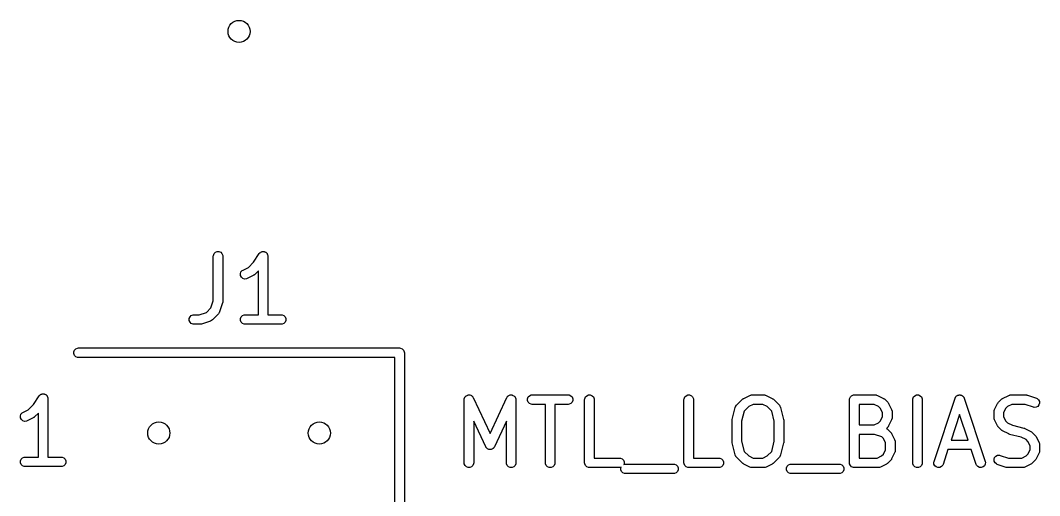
# Model space of a CAD drawing. Header units: inches. Extents: x 4.9 to 6.65, y -5.03 to -3.32.
# Drawn here: x 4.903 to 5.538, y -3.616 to -3.32 of the extents above; entities that cross this region are included whole.
import ezdxf

# ---------------------------------------------------------------- set-up
doc = ezdxf.new("R2010")
doc.units = ezdxf.units.IN
doc.header["$MEASUREMENT"] = 0
doc.layers.add('BLACK', color=250, linetype='CONTINUOUS')

msp = doc.modelspace()

# ---------------------------------------------------------------- linework, layer by layer
at = {"layer": 'BLACK', "linetype": 'CONTINUOUS'}
for p, q in [((5.02335, -3.46615), (5.02379, -3.46508)), ((5.02379, -3.46508), (5.02461, -3.46427)), ((5.02461, -3.46427), (5.02567, -3.46383)), ((5.02567, -3.46383), (5.02682, -3.46383)), ((5.02682, -3.46383), (5.02789, -3.46427)), ((5.02789, -3.46427), (5.0287, -3.46508)), ((5.0287, -3.46508), (5.02914, -3.46615)), ((5.04832, -3.47047), (5.05191, -3.46509)), ((5.05191, -3.46509), (5.05191, -3.46508)), ((5.05191, -3.46508), (5.05192, -3.46508)), ((5.05191, -3.46509), (5.05191, -3.46509)), ((5.05192, -3.46508), (5.05228, -3.46464)), ((5.05228, -3.46464), (5.05252, -3.46448)), ((5.05252, -3.46448), (5.05273, -3.46427)), ((5.05273, -3.46427), (5.053, -3.46416)), ((5.053, -3.46416), (5.05324, -3.464)), ((5.05324, -3.464), (5.05352, -3.46394)), ((5.05352, -3.46394), (5.05379, -3.46383)), ((5.05379, -3.46383), (5.05408, -3.46383)), ((5.05408, -3.46383), (5.05437, -3.46377)), ((5.05437, -3.46377), (5.05465, -3.46383)), ((5.05465, -3.46383), (5.05494, -3.46383)), ((5.05494, -3.46383), (5.05521, -3.46394)), ((5.05521, -3.46394), (5.0555, -3.464)), ((5.0555, -3.464), (5.05574, -3.46416)), ((5.05574, -3.46416), (5.05601, -3.46427)), ((5.05601, -3.46427), (5.05621, -3.46447)), ((5.05621, -3.46447), (5.05645, -3.46464)), ((5.05645, -3.46464), (5.05662, -3.46488)), ((5.05662, -3.46488), (5.05682, -3.46508)), ((5.05682, -3.46508), (5.05693, -3.46535)), ((5.05693, -3.46535), (5.05709, -3.46559)), ((5.05709, -3.46559), (5.05715, -3.46588)), ((5.05715, -3.46588), (5.05726, -3.46615)), ((5.02329, -3.46673), (5.02335, -3.46615)), ((5.02329, -3.49437), (5.02329, -3.46673)), ((5.02914, -3.46615), (5.0292, -3.46673)), ((5.0292, -3.46673), (5.0292, -3.49485)), ((5.04512, -3.47367), (5.04832, -3.47047)), ((5.05726, -3.46615), (5.05732, -3.46672)), ((5.05732, -3.46672), (5.05732, -3.46672)), ((5.05732, -3.46672), (5.05732, -3.46672)), ((5.05732, -3.46672), (5.05732, -3.46673)), ((5.05732, -3.46673), (5.05732, -3.50314)), ((5.04019, -3.4776), (5.04055, -3.47651)), ((5.04027, -3.47875), (5.04019, -3.4776)), ((5.04079, -3.47978), (5.04027, -3.47875)), ((5.04055, -3.47651), (5.04131, -3.47564)), ((5.04131, -3.47564), (5.0418, -3.47533)), ((5.0418, -3.47533), (5.04512, -3.47367)), ((5.04819, -3.47874), (5.04444, -3.48061)), ((5.04844, -3.47858), (5.04819, -3.47874)), ((5.04851, -3.47855), (5.04844, -3.47858)), ((5.04859, -3.47849), (5.04851, -3.47855)), ((5.04868, -3.47843), (5.04859, -3.47849)), ((5.04873, -3.47837), (5.04868, -3.47843)), ((5.04896, -3.47819), (5.04873, -3.47837)), ((5.05142, -3.47573), (5.04896, -3.47819)), ((5.05142, -3.50314), (5.05142, -3.47573)), ((5.04166, -3.48054), (5.04079, -3.47978)), ((5.04275, -3.4809), (5.04166, -3.48054)), ((5.0439, -3.48082), (5.04275, -3.4809)), ((5.04444, -3.48061), (5.0439, -3.48082)), ((5.02179, -3.49888), (5.02329, -3.49437)), ((5.02905, -3.49578), (5.02717, -3.5014)), ((5.02911, -3.49549), (5.02905, -3.49578)), ((5.02914, -3.49542), (5.02911, -3.49549)), ((5.02915, -3.49532), (5.02914, -3.49542)), ((5.02918, -3.49522), (5.02915, -3.49532)), ((5.0292, -3.49485), (5.02917, -3.49514)), ((5.02917, -3.49514), (5.02918, -3.49522)), ((5.00879, -3.50445), (5.00961, -3.50364)), ((5.00961, -3.50364), (5.01067, -3.5032)), ((5.01067, -3.5032), (5.01125, -3.50314)), ((5.01125, -3.50314), (5.01452, -3.50314)), ((5.01452, -3.50314), (5.01903, -3.50164)), ((5.01903, -3.50164), (5.02179, -3.49888)), ((5.02646, -3.50256), (5.02271, -3.50631)), ((5.02683, -3.50211), (5.02646, -3.50256)), ((5.02687, -3.50201), (5.02683, -3.50211)), ((5.02694, -3.50193), (5.02687, -3.50201)), ((5.02717, -3.5014), (5.02694, -3.50193)), ((5.04066, -3.50445), (5.04148, -3.50364)), ((5.04148, -3.50364), (5.04254, -3.5032)), ((5.04254, -3.5032), (5.04312, -3.50314)), ((5.04312, -3.50314), (5.05142, -3.50314)), ((5.05732, -3.50314), (5.06562, -3.50314)), ((5.06562, -3.50314), (5.06619, -3.5032)), ((5.06619, -3.5032), (5.06726, -3.50364)), ((5.06726, -3.50364), (5.06807, -3.50445)), ((5.00835, -3.50552), (5.00879, -3.50445)), ((5.00835, -3.50667), (5.00835, -3.50552)), ((5.00879, -3.50774), (5.00835, -3.50667)), ((5.00961, -3.50855), (5.00879, -3.50774)), ((5.01067, -3.50899), (5.00961, -3.50855)), ((5.01125, -3.50905), (5.01067, -3.50899)), ((5.015, -3.50905), (5.01125, -3.50905)), ((5.01529, -3.50902), (5.015, -3.50905)), ((5.01537, -3.50902), (5.01529, -3.50902)), ((5.01547, -3.509), (5.01537, -3.50902)), ((5.01557, -3.50899), (5.01547, -3.509)), ((5.01565, -3.50896), (5.01557, -3.50899)), ((5.01593, -3.5089), (5.01565, -3.50896)), ((5.02156, -3.50702), (5.01593, -3.5089)), ((5.02208, -3.50679), (5.02156, -3.50702)), ((5.02216, -3.50672), (5.02208, -3.50679)), ((5.02226, -3.50668), (5.02216, -3.50672)), ((5.02271, -3.50631), (5.02226, -3.50668)), ((5.04022, -3.50552), (5.04066, -3.50445)), ((5.04022, -3.50667), (5.04022, -3.50552)), ((5.04066, -3.50774), (5.04022, -3.50667)), ((5.04148, -3.50855), (5.04066, -3.50774)), ((5.04254, -3.50899), (5.04148, -3.50855)), ((5.04312, -3.50905), (5.04254, -3.50899)), ((5.06562, -3.50905), (5.04312, -3.50905)), ((5.06619, -3.50899), (5.06562, -3.50905)), ((5.06726, -3.50855), (5.06619, -3.50899)), ((5.06807, -3.50774), (5.06726, -3.50855)), ((5.06807, -3.50445), (5.06851, -3.50552)), ((5.06851, -3.50667), (5.06807, -3.50774)), ((5.06851, -3.50552), (5.06851, -3.50667)), ((4.93647, -3.5262), (4.93691, -3.52513)), ((4.93647, -3.52735), (4.93647, -3.5262)), ((4.93691, -3.52841), (4.93647, -3.52735)), ((4.93691, -3.52513), (4.93773, -3.52432)), ((4.93773, -3.52923), (4.93691, -3.52841)), ((4.93773, -3.52432), (4.93879, -3.52388)), ((4.93879, -3.52967), (4.93773, -3.52923)), ((4.93879, -3.52388), (4.93937, -3.52382)), ((4.93937, -3.52382), (5.13937, -3.52382)), ((5.13937, -3.52382), (5.13995, -3.52388)), ((5.13995, -3.52388), (5.14101, -3.52432)), ((5.14101, -3.52432), (5.14183, -3.52513)), ((5.14183, -3.52513), (5.14227, -3.5262)), ((5.14227, -3.5262), (5.14232, -3.52677)), ((5.14232, -3.52677), (5.14232, -4.72677)), ((4.93937, -3.52972), (4.93879, -3.52967)), ((5.13642, -3.52972), (4.93937, -3.52972)), ((5.13642, -4.72382), (5.13642, -3.52972)), ((4.91128, -3.55905), (4.91487, -3.55367)), ((4.91487, -3.55367), (4.91523, -3.55322)), ((4.91487, -3.55367), (4.91487, -3.55367)), ((4.91487, -3.55367), (4.91487, -3.55367)), ((4.91487, -3.55367), (4.91487, -3.55367)), ((4.91523, -3.55322), (4.91548, -3.55306)), ((4.91548, -3.55306), (4.91568, -3.55285)), ((4.91568, -3.55285), (4.91595, -3.55274)), ((4.91595, -3.55274), (4.91619, -3.55258)), ((4.91619, -3.55258), (4.91648, -3.55252)), ((4.91648, -3.55252), (4.91675, -3.55241)), ((4.91675, -3.55241), (4.91704, -3.55241)), ((4.91704, -3.55241), (4.91732, -3.55236)), ((4.91732, -3.55236), (4.91761, -3.55241)), ((4.91761, -3.55241), (4.9179, -3.55241)), ((4.9179, -3.55241), (4.91817, -3.55252)), ((4.91817, -3.55252), (4.91845, -3.55258)), ((4.91845, -3.55258), (4.91869, -3.55274)), ((4.91869, -3.55274), (4.91896, -3.55285)), ((4.91896, -3.55285), (4.91917, -3.55306)), ((4.91917, -3.55306), (4.91941, -3.55322)), ((4.91941, -3.55322), (4.91957, -3.55346)), ((4.91957, -3.55346), (4.91978, -3.55367)), ((4.91978, -3.55367), (4.91989, -3.55393)), ((4.91989, -3.55393), (4.92005, -3.55417)), ((4.92005, -3.55417), (4.92011, -3.55446)), ((4.92011, -3.55446), (4.92022, -3.55473)), ((4.92022, -3.55473), (4.92027, -3.5553)), ((5.17965, -3.55539), (5.17985, -3.55492)), ((5.17985, -3.55492), (5.18003, -3.55444)), ((5.18003, -3.55444), (5.18007, -3.55439)), ((5.18007, -3.55439), (5.1801, -3.55433)), ((5.1801, -3.55433), (5.18046, -3.55396)), ((5.18046, -3.55396), (5.1808, -3.55359)), ((5.1808, -3.55359), (5.18086, -3.55356)), ((5.18086, -3.55356), (5.18091, -3.55351)), ((5.18091, -3.55351), (5.18138, -3.55332)), ((5.18138, -3.55332), (5.18185, -3.5531)), ((5.18185, -3.5531), (5.18191, -3.5531)), ((5.18191, -3.5531), (5.18197, -3.55307)), ((5.18197, -3.55307), (5.18249, -3.55307)), ((5.18249, -3.55307), (5.183, -3.55305)), ((5.183, -3.55305), (5.18306, -3.55307)), ((5.18306, -3.55307), (5.18313, -3.55307)), ((5.18313, -3.55307), (5.1836, -3.55327)), ((5.1836, -3.55327), (5.18408, -3.55344)), ((5.18408, -3.55344), (5.18413, -3.55349)), ((5.18413, -3.55349), (5.18419, -3.55351)), ((5.18419, -3.55351), (5.18455, -3.55387)), ((5.18455, -3.55387), (5.18493, -3.55422)), ((5.18493, -3.55422), (5.18498, -3.5543)), ((5.18498, -3.5543), (5.18501, -3.55433)), ((5.18501, -3.55433), (5.18503, -3.55439)), ((5.18503, -3.55439), (5.18523, -3.55472)), ((5.18523, -3.55472), (5.19567, -3.57711)), ((5.19567, -3.57711), (5.20612, -3.55472)), ((5.20612, -3.55472), (5.20632, -3.55439)), ((5.20632, -3.55439), (5.20634, -3.55433)), ((5.20634, -3.55433), (5.20637, -3.5543)), ((5.20637, -3.5543), (5.20642, -3.55422)), ((5.20642, -3.55422), (5.20679, -3.55387)), ((5.20679, -3.55387), (5.20716, -3.55351)), ((5.20716, -3.55351), (5.20722, -3.55349)), ((5.20722, -3.55349), (5.20727, -3.55344)), ((5.20727, -3.55344), (5.20775, -3.55327)), ((5.20775, -3.55327), (5.20822, -3.55307)), ((5.20822, -3.55307), (5.20829, -3.55307)), ((5.20829, -3.55307), (5.20835, -3.55305)), ((5.20835, -3.55305), (5.20886, -3.55307)), ((5.20886, -3.55307), (5.20937, -3.55307)), ((5.20937, -3.55307), (5.20943, -3.5531)), ((5.20943, -3.5531), (5.2095, -3.5531)), ((5.2095, -3.5531), (5.20996, -3.55332)), ((5.20996, -3.55332), (5.21044, -3.55351)), ((5.21044, -3.55351), (5.21048, -3.55356)), ((5.21048, -3.55356), (5.21054, -3.55359)), ((5.21054, -3.55359), (5.21089, -3.55396)), ((5.21089, -3.55396), (5.21125, -3.55433)), ((5.21125, -3.55433), (5.21128, -3.55439)), ((5.21128, -3.55439), (5.21132, -3.55444)), ((5.21132, -3.55444), (5.2115, -3.55492)), ((5.2115, -3.55492), (5.21169, -3.55539)), ((5.21902, -3.55539), (5.21947, -3.55433)), ((5.21947, -3.55433), (5.22028, -3.55351)), ((5.22028, -3.55351), (5.22134, -3.55307)), ((5.22134, -3.55307), (5.22192, -3.55301)), ((5.22192, -3.55301), (5.24442, -3.55301)), ((5.24442, -3.55301), (5.24499, -3.55307)), ((5.24499, -3.55307), (5.24606, -3.55351)), ((5.24606, -3.55351), (5.24687, -3.55433)), ((5.24687, -3.55433), (5.24731, -3.55539)), ((5.25464, -3.55539), (5.25509, -3.55433)), ((5.25509, -3.55433), (5.2559, -3.55351)), ((5.2559, -3.55351), (5.25696, -3.55307)), ((5.25696, -3.55307), (5.25812, -3.55307)), ((5.25812, -3.55307), (5.25918, -3.55351)), ((5.25918, -3.55351), (5.26, -3.55433)), ((5.26, -3.55433), (5.26044, -3.55539)), ((5.31651, -3.55539), (5.31695, -3.55433)), ((5.31695, -3.55433), (5.31777, -3.55351)), ((5.31777, -3.55351), (5.31883, -3.55307)), ((5.31883, -3.55307), (5.31998, -3.55307)), ((5.31998, -3.55307), (5.32105, -3.55351)), ((5.32105, -3.55351), (5.32186, -3.55433)), ((5.32186, -3.55433), (5.3223, -3.55539)), ((5.35371, -3.5552), (5.35746, -3.55333)), ((5.35746, -3.55333), (5.358, -3.55312)), ((5.358, -3.55312), (5.3581, -3.55311)), ((5.3581, -3.55311), (5.3582, -3.55307)), ((5.3582, -3.55307), (5.35878, -3.55301)), ((5.35878, -3.55301), (5.36628, -3.55301)), ((5.36628, -3.55301), (5.36685, -3.55307)), ((5.36685, -3.55307), (5.36695, -3.55311)), ((5.36695, -3.55311), (5.36706, -3.55312)), ((5.36706, -3.55312), (5.3676, -3.55333)), ((5.3676, -3.55333), (5.37135, -3.5552)), ((5.41962, -3.55539), (5.42007, -3.55433)), ((5.42007, -3.55433), (5.42088, -3.55351)), ((5.42088, -3.55351), (5.42194, -3.55307)), ((5.42194, -3.55307), (5.42252, -3.55301)), ((5.42252, -3.55301), (5.43564, -3.55301)), ((5.43564, -3.55301), (5.43622, -3.55307)), ((5.43622, -3.55307), (5.43632, -3.55311)), ((5.43632, -3.55311), (5.43642, -3.55312)), ((5.43642, -3.55312), (5.43696, -3.55333)), ((5.43696, -3.55333), (5.44071, -3.5552)), ((5.45899, -3.55539), (5.45944, -3.55433)), ((5.45944, -3.55433), (5.46025, -3.55351)), ((5.46025, -3.55351), (5.46131, -3.55307)), ((5.46131, -3.55307), (5.46247, -3.55307)), ((5.46247, -3.55307), (5.46353, -3.55351)), ((5.46353, -3.55351), (5.46435, -3.55433)), ((5.46435, -3.55433), (5.46479, -3.55539)), ((5.48534, -3.55503), (5.48557, -3.5545)), ((5.48557, -3.5545), (5.48571, -3.55435)), ((5.48571, -3.55435), (5.4858, -3.55416)), ((5.4858, -3.55416), (5.48608, -3.55391)), ((5.48608, -3.55391), (5.48633, -3.55363)), ((5.48633, -3.55363), (5.48652, -3.55354)), ((5.48652, -3.55354), (5.48667, -3.5534)), ((5.48667, -3.5534), (5.48703, -3.55328)), ((5.48703, -3.55328), (5.48736, -3.55312)), ((5.48736, -3.55312), (5.48757, -3.5531)), ((5.48757, -3.5531), (5.48777, -3.55304)), ((5.48777, -3.55304), (5.48814, -3.55306)), ((5.48814, -3.55306), (5.48851, -3.55304)), ((5.48851, -3.55304), (5.48871, -3.5531)), ((5.48871, -3.5531), (5.48892, -3.55312)), ((5.48892, -3.55312), (5.48925, -3.55328)), ((5.48925, -3.55328), (5.4896, -3.5534)), ((5.4896, -3.5534), (5.48976, -3.55354)), ((5.48976, -3.55354), (5.48995, -3.55363)), ((5.48995, -3.55363), (5.49019, -3.55391)), ((5.49019, -3.55391), (5.49047, -3.55416)), ((5.49047, -3.55416), (5.49056, -3.55435)), ((5.49056, -3.55435), (5.4907, -3.5545)), ((5.4907, -3.5545), (5.49094, -3.55503)), ((5.51494, -3.5552), (5.51869, -3.55333)), ((5.51869, -3.55333), (5.51923, -3.55312)), ((5.51923, -3.55312), (5.51933, -3.55311)), ((5.51933, -3.55311), (5.51943, -3.55307)), ((5.51943, -3.55307), (5.52001, -3.55301)), ((5.52001, -3.55301), (5.52938, -3.55301)), ((5.52938, -3.55301), (5.52967, -3.55304)), ((5.52967, -3.55304), (5.52975, -3.55304)), ((5.52975, -3.55304), (5.52985, -3.55306)), ((5.52985, -3.55306), (5.52996, -3.55307)), ((5.52996, -3.55307), (5.53003, -3.5531)), ((5.53003, -3.5531), (5.53032, -3.55317)), ((5.53032, -3.55317), (5.53594, -3.55504)), ((4.90807, -3.56225), (4.91128, -3.55905)), ((4.92027, -3.5553), (4.92028, -3.5553)), ((4.92028, -3.5553), (4.92028, -3.55531)), ((4.92028, -3.55531), (4.92028, -3.55531)), ((4.92028, -3.55531), (4.92028, -3.59173)), ((5.1796, -3.55597), (5.17963, -3.55559)), ((5.1796, -3.59534), (5.1796, -3.55597)), ((5.17963, -3.55552), (5.17965, -3.55548)), ((5.17963, -3.55559), (5.17963, -3.55552)), ((5.17965, -3.55548), (5.17965, -3.55539)), ((5.21169, -3.55539), (5.2117, -3.55548)), ((5.2117, -3.55548), (5.21172, -3.55552)), ((5.21172, -3.55552), (5.21171, -3.55559)), ((5.21171, -3.55559), (5.21175, -3.55597)), ((5.21175, -3.55597), (5.21175, -3.59534)), ((5.21902, -3.55654), (5.21902, -3.55539)), ((5.21947, -3.55761), (5.21902, -3.55654)), ((5.22028, -3.55842), (5.21947, -3.55761)), ((5.22134, -3.55886), (5.22028, -3.55842)), ((5.22192, -3.55892), (5.22134, -3.55886)), ((5.23022, -3.55892), (5.22192, -3.55892)), ((5.23022, -3.59534), (5.23022, -3.55892)), ((5.24442, -3.55892), (5.23612, -3.55892)), ((5.23612, -3.55892), (5.23612, -3.59534)), ((5.24499, -3.55886), (5.24442, -3.55892)), ((5.24606, -3.55842), (5.24499, -3.55886)), ((5.24687, -3.55761), (5.24606, -3.55842)), ((5.24731, -3.55654), (5.24687, -3.55761)), ((5.24731, -3.55539), (5.24731, -3.55654)), ((5.25459, -3.55597), (5.25464, -3.55539)), ((5.25459, -3.59534), (5.25459, -3.55597)), ((5.26044, -3.55539), (5.26049, -3.55597)), ((5.26049, -3.55597), (5.26049, -3.59238)), ((5.31646, -3.55597), (5.31651, -3.55539)), ((5.31646, -3.59534), (5.31646, -3.55597)), ((5.3223, -3.55539), (5.32236, -3.55597)), ((5.32236, -3.55597), (5.32236, -3.59238)), ((5.34654, -3.56837), (5.34841, -3.56088)), ((5.34841, -3.56088), (5.34861, -3.56033)), ((5.34861, -3.56033), (5.34874, -3.56015)), ((5.34874, -3.56015), (5.34882, -3.55995)), ((5.34882, -3.55995), (5.34919, -3.5595)), ((5.34919, -3.5595), (5.35294, -3.55575)), ((5.35294, -3.55575), (5.35317, -3.55557)), ((5.35317, -3.55557), (5.35322, -3.55551)), ((5.35322, -3.55551), (5.35331, -3.55545)), ((5.35331, -3.55545), (5.35339, -3.55539)), ((5.35339, -3.55539), (5.35346, -3.55536)), ((5.35346, -3.55536), (5.35371, -3.5552)), ((5.35678, -3.56027), (5.35395, -3.5631)), ((5.35948, -3.55892), (5.35678, -3.56027)), ((5.36558, -3.55892), (5.35948, -3.55892)), ((5.36828, -3.56027), (5.36558, -3.55892)), ((5.37111, -3.5631), (5.36828, -3.56027)), ((5.37135, -3.5552), (5.3716, -3.55536)), ((5.3716, -3.55536), (5.37167, -3.55539)), ((5.37167, -3.55539), (5.37175, -3.55545)), ((5.37175, -3.55545), (5.37184, -3.55551)), ((5.37184, -3.55551), (5.37189, -3.55557)), ((5.37189, -3.55557), (5.37211, -3.55575)), ((5.37211, -3.55575), (5.37586, -3.5595)), ((5.37586, -3.5595), (5.37623, -3.55995)), ((5.37623, -3.55995), (5.37632, -3.56015)), ((5.37632, -3.56015), (5.37645, -3.56033)), ((5.37645, -3.56033), (5.37664, -3.56088)), ((5.37664, -3.56088), (5.37852, -3.56837)), ((5.41957, -3.55597), (5.41962, -3.55539)), ((5.41957, -3.59534), (5.41957, -3.55597)), ((5.43495, -3.55892), (5.42547, -3.55892)), ((5.42547, -3.55892), (5.42547, -3.57176)), ((5.43764, -3.56027), (5.43495, -3.55892)), ((5.43884, -3.56147), (5.43764, -3.56027)), ((5.44071, -3.5552), (5.44096, -3.55536)), ((5.44096, -3.55536), (5.44103, -3.55539)), ((5.44103, -3.55539), (5.44111, -3.55545)), ((5.44111, -3.55545), (5.4412, -3.55551)), ((5.4412, -3.55551), (5.44125, -3.55557)), ((5.44125, -3.55557), (5.44148, -3.55575)), ((5.44148, -3.55575), (5.44336, -3.55763)), ((5.44336, -3.55763), (5.44354, -3.55786)), ((5.44354, -3.55786), (5.4436, -3.55791)), ((5.4436, -3.55791), (5.44366, -3.558)), ((5.44366, -3.558), (5.44372, -3.55808)), ((5.44372, -3.55808), (5.44375, -3.55815)), ((5.44375, -3.55815), (5.44391, -3.5584)), ((5.44391, -3.5584), (5.44578, -3.56215)), ((5.45894, -3.55597), (5.45899, -3.55539)), ((5.45894, -3.59534), (5.45894, -3.55597)), ((5.46479, -3.55539), (5.46484, -3.55597)), ((5.46484, -3.55597), (5.46484, -3.59534)), ((5.47221, -3.5944), (5.48534, -3.55503)), ((5.49094, -3.55503), (5.50406, -3.5944)), ((5.50987, -3.56215), (5.51174, -3.5584)), ((5.51174, -3.5584), (5.5119, -3.55815)), ((5.5119, -3.55815), (5.51193, -3.55808)), ((5.51193, -3.55808), (5.512, -3.558)), ((5.512, -3.558), (5.51205, -3.55791)), ((5.51205, -3.55791), (5.51211, -3.55786)), ((5.51211, -3.55786), (5.5123, -3.55763)), ((5.5123, -3.55763), (5.51417, -3.55575)), ((5.51417, -3.55575), (5.5144, -3.55557)), ((5.5144, -3.55557), (5.51445, -3.55551)), ((5.51445, -3.55551), (5.51454, -3.55545)), ((5.51454, -3.55545), (5.51462, -3.55539)), ((5.51462, -3.55539), (5.51469, -3.55536)), ((5.51469, -3.55536), (5.51494, -3.5552)), ((5.51801, -3.56027), (5.51681, -3.56147)), ((5.52071, -3.55892), (5.51801, -3.56027)), ((5.5289, -3.55892), (5.52071, -3.55892)), ((5.53407, -3.56064), (5.5289, -3.55892)), ((5.53464, -3.56077), (5.53407, -3.56064)), ((5.53579, -3.56069), (5.53464, -3.56077)), ((5.53682, -3.56017), (5.53579, -3.56069)), ((5.53594, -3.55504), (5.53647, -3.55528)), ((5.53647, -3.55528), (5.53734, -3.55603)), ((5.53757, -3.5593), (5.53682, -3.56017)), ((5.53734, -3.55603), (5.53785, -3.55706)), ((5.53794, -3.55821), (5.53757, -3.5593)), ((5.53785, -3.55706), (5.53794, -3.55821)), ((4.90314, -3.56619), (4.90351, -3.56509)), ((4.90323, -3.56734), (4.90314, -3.56619)), ((4.90374, -3.56837), (4.90323, -3.56734)), ((4.90351, -3.56509), (4.90426, -3.56422)), ((4.90426, -3.56422), (4.90475, -3.56392)), ((4.90475, -3.56392), (4.90807, -3.56225)), ((4.91114, -3.56732), (4.90739, -3.5692)), ((4.91139, -3.56717), (4.91114, -3.56732)), ((4.91146, -3.56714), (4.91139, -3.56717)), ((4.91155, -3.56707), (4.91146, -3.56714)), ((4.91163, -3.56701), (4.91155, -3.56707)), ((4.91169, -3.56696), (4.91163, -3.56701)), ((4.91191, -3.56677), (4.91169, -3.56696)), ((4.91437, -3.56431), (4.91191, -3.56677)), ((4.91437, -3.59173), (4.91437, -3.56431)), ((5.35395, -3.5631), (5.35236, -3.56945)), ((5.3727, -3.56945), (5.37111, -3.5631)), ((5.44019, -3.56416), (5.43884, -3.56147)), ((5.43884, -3.56922), (5.44019, -3.56652)), ((5.44019, -3.56652), (5.44019, -3.56416)), ((5.44578, -3.56215), (5.44599, -3.56269)), ((5.44599, -3.56269), (5.446, -3.56279)), ((5.446, -3.56279), (5.44604, -3.56289)), ((5.44604, -3.56289), (5.4461, -3.56347)), ((5.4461, -3.56722), (5.44604, -3.56779)), ((5.4461, -3.56347), (5.4461, -3.56722)), ((5.48814, -3.5653), (5.48286, -3.58114)), ((5.49341, -3.58114), (5.48814, -3.5653)), ((5.50956, -3.56347), (5.50961, -3.56289)), ((5.50956, -3.56722), (5.50956, -3.56347)), ((5.50961, -3.56779), (5.50956, -3.56722)), ((5.50961, -3.56289), (5.50965, -3.56279)), ((5.50965, -3.56279), (5.50966, -3.56269)), ((5.50966, -3.56269), (5.50987, -3.56215)), ((5.51681, -3.56147), (5.51546, -3.56416)), ((5.51546, -3.56416), (5.51546, -3.56652)), ((5.51546, -3.56652), (5.51681, -3.56922)), ((4.90461, -3.56912), (4.90374, -3.56837)), ((4.9057, -3.56949), (4.90461, -3.56912)), ((4.90685, -3.5694), (4.9057, -3.56949)), ((4.90739, -3.5692), (4.90685, -3.5694)), ((5.193, -3.58534), (5.1855, -3.56928)), ((5.1855, -3.56928), (5.1855, -3.59534)), ((5.20584, -3.56928), (5.19835, -3.58534)), ((5.20584, -3.59534), (5.20584, -3.56928)), ((5.34645, -3.56909), (5.34646, -3.56899)), ((5.34645, -3.58221), (5.34645, -3.56909)), ((5.34646, -3.56895), (5.34649, -3.56873)), ((5.34646, -3.56899), (5.34646, -3.56895)), ((5.34649, -3.56873), (5.34651, -3.56851)), ((5.34651, -3.56851), (5.34653, -3.56847)), ((5.34653, -3.56847), (5.34654, -3.56837)), ((5.35236, -3.56945), (5.35236, -3.58185)), ((5.3727, -3.58185), (5.3727, -3.56945)), ((5.37852, -3.56837), (5.37853, -3.56847)), ((5.37853, -3.56847), (5.37855, -3.56851)), ((5.37855, -3.56851), (5.37857, -3.56873)), ((5.37857, -3.56873), (5.3786, -3.56895)), ((5.3786, -3.56895), (5.37859, -3.56899)), ((5.37859, -3.56899), (5.3786, -3.56909)), ((5.3786, -3.56909), (5.3786, -3.58221)), ((5.42547, -3.57176), (5.43495, -3.57176)), ((5.43495, -3.57176), (5.43764, -3.57041)), ((5.43764, -3.57041), (5.43884, -3.56922)), ((5.44336, -3.57305), (5.44249, -3.57392)), ((5.44249, -3.57392), (5.44273, -3.57402)), ((5.44354, -3.57283), (5.44336, -3.57305)), ((5.4436, -3.57278), (5.44354, -3.57283)), ((5.44366, -3.57269), (5.4436, -3.57278)), ((5.44372, -3.57261), (5.44366, -3.57269)), ((5.44375, -3.57253), (5.44372, -3.57261)), ((5.44391, -3.57229), (5.44375, -3.57253)), ((5.44578, -3.56854), (5.44391, -3.57229)), ((5.44599, -3.568), (5.44578, -3.56854)), ((5.446, -3.56789), (5.44599, -3.568)), ((5.44604, -3.56779), (5.446, -3.56789)), ((5.50965, -3.56789), (5.50961, -3.56779)), ((5.50966, -3.568), (5.50965, -3.56789)), ((5.50987, -3.56854), (5.50966, -3.568)), ((5.51174, -3.57229), (5.50987, -3.56854)), ((5.5119, -3.57253), (5.51174, -3.57229)), ((5.51193, -3.57261), (5.5119, -3.57253)), ((5.512, -3.57269), (5.51193, -3.57261)), ((5.51205, -3.57278), (5.512, -3.57269)), ((5.51211, -3.57283), (5.51205, -3.57278)), ((5.5123, -3.57305), (5.51211, -3.57283)), ((5.51417, -3.57493), (5.5123, -3.57305)), ((5.51681, -3.56922), (5.51801, -3.57041)), ((5.51801, -3.57041), (5.52104, -3.57193)), ((5.52104, -3.57193), (5.52822, -3.57373)), ((5.52822, -3.57373), (5.52827, -3.57374)), ((5.52827, -3.57374), (5.52829, -3.57374)), ((5.52829, -3.57374), (5.52853, -3.57383)), ((5.52853, -3.57383), (5.52877, -3.57392)), ((5.52877, -3.57392), (5.52879, -3.57393)), ((5.52879, -3.57393), (5.52883, -3.57395)), ((5.52883, -3.57395), (5.53258, -3.57582)), ((5.43516, -3.57767), (5.42547, -3.57767)), ((5.42547, -3.57767), (5.42547, -3.59238)), ((5.43967, -3.57917), (5.43516, -3.57767)), ((5.44072, -3.58021), (5.43967, -3.57917)), ((5.44206, -3.58291), (5.44072, -3.58021)), ((5.44273, -3.57402), (5.44281, -3.57409)), ((5.44281, -3.57409), (5.44291, -3.57413)), ((5.44291, -3.57413), (5.44336, -3.5745)), ((5.44336, -3.5745), (5.44523, -3.57638)), ((5.44523, -3.57638), (5.44542, -3.5766)), ((5.44542, -3.5766), (5.44548, -3.57665)), ((5.44548, -3.57665), (5.44553, -3.57674)), ((5.44553, -3.57674), (5.4456, -3.57682)), ((5.4456, -3.57682), (5.44563, -3.5769)), ((5.44563, -3.5769), (5.44578, -3.57714)), ((5.44578, -3.57714), (5.44766, -3.58089)), ((5.5144, -3.57511), (5.51417, -3.57493)), ((5.51445, -3.57517), (5.5144, -3.57511)), ((5.51454, -3.57523), (5.51445, -3.57517)), ((5.51462, -3.5753), (5.51454, -3.57523)), ((5.51469, -3.57533), (5.51462, -3.5753)), ((5.51494, -3.57548), (5.51469, -3.57533)), ((5.51869, -3.57736), (5.51494, -3.57548)), ((5.51873, -3.57737), (5.51869, -3.57736)), ((5.51875, -3.57738), (5.51873, -3.57737)), ((5.51899, -3.57747), (5.51875, -3.57738)), ((5.51923, -3.57756), (5.51899, -3.57747)), ((5.51925, -3.57756), (5.51923, -3.57756)), ((5.51929, -3.57758), (5.51925, -3.57756)), ((5.52648, -3.57938), (5.51929, -3.57758)), ((5.52951, -3.58089), (5.52648, -3.57938)), ((5.53258, -3.57582), (5.53283, -3.57598)), ((5.53283, -3.57598), (5.5329, -3.57601)), ((5.5329, -3.57601), (5.53298, -3.57608)), ((5.53298, -3.57608), (5.53307, -3.57613)), ((5.53307, -3.57613), (5.53312, -3.57619)), ((5.53312, -3.57619), (5.53334, -3.57638)), ((5.53334, -3.57638), (5.53522, -3.57825)), ((5.53522, -3.57825), (5.53541, -3.57848)), ((5.53541, -3.57848), (5.53546, -3.57853)), ((5.53546, -3.57853), (5.53552, -3.57862)), ((5.53552, -3.57862), (5.53559, -3.5787)), ((5.53559, -3.5787), (5.53562, -3.57877)), ((5.53562, -3.57877), (5.53577, -3.57902)), ((5.53577, -3.57902), (5.53765, -3.58277)), ((5.19312, -3.58555), (5.193, -3.58534)), ((5.19315, -3.58562), (5.19312, -3.58555)), ((5.1932, -3.58567), (5.19315, -3.58562)), ((5.19329, -3.58584), (5.1932, -3.58567)), ((5.19362, -3.58614), (5.19329, -3.58584)), ((5.19393, -3.58647), (5.19362, -3.58614)), ((5.19405, -3.58652), (5.19393, -3.58647)), ((5.19414, -3.58661), (5.19405, -3.58652)), ((5.19456, -3.58677), (5.19414, -3.58661)), ((5.1972, -3.58661), (5.19678, -3.58677)), ((5.1973, -3.58652), (5.1972, -3.58661)), ((5.19742, -3.58647), (5.1973, -3.58652)), ((5.19772, -3.58614), (5.19742, -3.58647)), ((5.19805, -3.58584), (5.19772, -3.58614)), ((5.19815, -3.58567), (5.19805, -3.58584)), ((5.1982, -3.58562), (5.19815, -3.58567)), ((5.19822, -3.58555), (5.1982, -3.58562)), ((5.19835, -3.58534), (5.19822, -3.58555)), ((5.34646, -3.58231), (5.34645, -3.58221)), ((5.34646, -3.58236), (5.34646, -3.58231)), ((5.34649, -3.58257), (5.34646, -3.58236)), ((5.34651, -3.58279), (5.34649, -3.58257)), ((5.34653, -3.58283), (5.34651, -3.58279)), ((5.34654, -3.58293), (5.34653, -3.58283)), ((5.34841, -3.59043), (5.34654, -3.58293)), ((5.35236, -3.58185), (5.35395, -3.5882)), ((5.37111, -3.5882), (5.3727, -3.58185)), ((5.37852, -3.58293), (5.37664, -3.59043)), ((5.37853, -3.58283), (5.37852, -3.58293)), ((5.37855, -3.58279), (5.37853, -3.58283)), ((5.37857, -3.58257), (5.37855, -3.58279)), ((5.3786, -3.58236), (5.37857, -3.58257)), ((5.3786, -3.58221), (5.37859, -3.58231)), ((5.37859, -3.58231), (5.3786, -3.58236)), ((5.44206, -3.58714), (5.44206, -3.58291)), ((5.44766, -3.58089), (5.44787, -3.58143)), ((5.44787, -3.58143), (5.44787, -3.58154)), ((5.44787, -3.58154), (5.44791, -3.58164)), ((5.44791, -3.58164), (5.44797, -3.58221)), ((5.44797, -3.58221), (5.44797, -3.58784)), ((5.48286, -3.58114), (5.49341, -3.58114)), ((5.5307, -3.58209), (5.52951, -3.58089)), ((5.53205, -3.58479), (5.5307, -3.58209)), ((5.53205, -3.58714), (5.53205, -3.58479)), ((5.53765, -3.58277), (5.53785, -3.58331)), ((5.53785, -3.58331), (5.53786, -3.58341)), ((5.53786, -3.58341), (5.5379, -3.58351)), ((5.5379, -3.58351), (5.53796, -3.58409)), ((5.53796, -3.58409), (5.53796, -3.58784)), ((4.90318, -3.5941), (4.90362, -3.59304)), ((4.90362, -3.59304), (4.90443, -3.59222)), ((4.90443, -3.59222), (4.9055, -3.59178)), ((4.9055, -3.59178), (4.90607, -3.59173)), ((4.90607, -3.59173), (4.91437, -3.59173)), ((4.92028, -3.59173), (4.92857, -3.59173)), ((4.92857, -3.59173), (4.92915, -3.59178)), ((4.92915, -3.59178), (4.93021, -3.59222)), ((4.93021, -3.59222), (4.93103, -3.59304)), ((4.93103, -3.59304), (4.93147, -3.5941)), ((5.19497, -3.58696), (5.19456, -3.58677)), ((5.1951, -3.58696), (5.19497, -3.58696)), ((5.19523, -3.58701), (5.1951, -3.58696)), ((5.19567, -3.58699), (5.19523, -3.58701)), ((5.19612, -3.58701), (5.19567, -3.58699)), ((5.19625, -3.58696), (5.19612, -3.58701)), ((5.19638, -3.58696), (5.19625, -3.58696)), ((5.19678, -3.58677), (5.19638, -3.58696)), ((5.26049, -3.59238), (5.27629, -3.59238)), ((5.27629, -3.59238), (5.27686, -3.59244)), ((5.27686, -3.59244), (5.27793, -3.59288)), ((5.27793, -3.59288), (5.27874, -3.5937)), ((5.32236, -3.59238), (5.33816, -3.59238)), ((5.33816, -3.59238), (5.33873, -3.59244)), ((5.33873, -3.59244), (5.3398, -3.59288)), ((5.3398, -3.59288), (5.34061, -3.5937)), ((5.34861, -3.59097), (5.34841, -3.59043)), ((5.34874, -3.59115), (5.34861, -3.59097)), ((5.34882, -3.59135), (5.34874, -3.59115)), ((5.34919, -3.5918), (5.34882, -3.59135)), ((5.35294, -3.59555), (5.34919, -3.5918)), ((5.35395, -3.5882), (5.35678, -3.59104)), ((5.35678, -3.59104), (5.35948, -3.59238)), ((5.35948, -3.59238), (5.36558, -3.59238)), ((5.36558, -3.59238), (5.36828, -3.59104)), ((5.36828, -3.59104), (5.37111, -3.5882)), ((5.37586, -3.5918), (5.37211, -3.59555)), ((5.37623, -3.59135), (5.37586, -3.5918)), ((5.37632, -3.59115), (5.37623, -3.59135)), ((5.37645, -3.59097), (5.37632, -3.59115)), ((5.37664, -3.59043), (5.37645, -3.59097)), ((5.42547, -3.59238), (5.43682, -3.59238)), ((5.43682, -3.59238), (5.43952, -3.59104)), ((5.43952, -3.59104), (5.44072, -3.58984)), ((5.44072, -3.58984), (5.44206, -3.58714)), ((5.44578, -3.59291), (5.44563, -3.59316)), ((5.44766, -3.58916), (5.44578, -3.59291)), ((5.44787, -3.58862), (5.44766, -3.58916)), ((5.44791, -3.58841), (5.44787, -3.58851)), ((5.44787, -3.58851), (5.44787, -3.58862)), ((5.44797, -3.58784), (5.44791, -3.58841)), ((5.48089, -3.58704), (5.47782, -3.59627)), ((5.49538, -3.58704), (5.48089, -3.58704)), ((5.49846, -3.59627), (5.49538, -3.58704)), ((5.50958, -3.59309), (5.50994, -3.592)), ((5.50994, -3.592), (5.5107, -3.59113)), ((5.5107, -3.59113), (5.51173, -3.59061)), ((5.51173, -3.59061), (5.51288, -3.59053)), ((5.51288, -3.59053), (5.51344, -3.59066)), ((5.51344, -3.59066), (5.51861, -3.59238)), ((5.51861, -3.59238), (5.52681, -3.59238)), ((5.52681, -3.59238), (5.52951, -3.59104)), ((5.52951, -3.59104), (5.5307, -3.58984)), ((5.5307, -3.58984), (5.53205, -3.58714)), ((5.53577, -3.59291), (5.53562, -3.59316)), ((5.53765, -3.58916), (5.53577, -3.59291)), ((5.53785, -3.58862), (5.53765, -3.58916)), ((5.53786, -3.58851), (5.53785, -3.58862)), ((5.5379, -3.58841), (5.53786, -3.58851)), ((5.53796, -3.58784), (5.5379, -3.58841)), ((4.90318, -3.59525), (4.90318, -3.5941)), ((4.90362, -3.59632), (4.90318, -3.59525)), ((4.90443, -3.59713), (4.90362, -3.59632)), ((4.9055, -3.59757), (4.90443, -3.59713)), ((4.90607, -3.59763), (4.9055, -3.59757)), ((4.92857, -3.59763), (4.90607, -3.59763)), ((4.92915, -3.59757), (4.92857, -3.59763)), ((4.93021, -3.59713), (4.92915, -3.59757)), ((4.93103, -3.59632), (4.93021, -3.59713)), ((4.93147, -3.59525), (4.93103, -3.59632)), ((4.93147, -3.5941), (4.93147, -3.59525)), ((5.17965, -3.59591), (5.1796, -3.59534)), ((5.1801, -3.59698), (5.17965, -3.59591)), ((5.18091, -3.59779), (5.1801, -3.59698)), ((5.18197, -3.59823), (5.18091, -3.59779)), ((5.18313, -3.59823), (5.18197, -3.59823)), ((5.18419, -3.59779), (5.18313, -3.59823)), ((5.18501, -3.59698), (5.18419, -3.59779)), ((5.18545, -3.59591), (5.18501, -3.59698)), ((5.1855, -3.59534), (5.18545, -3.59591)), ((5.2059, -3.59591), (5.20584, -3.59534)), ((5.20634, -3.59698), (5.2059, -3.59591)), ((5.20716, -3.59779), (5.20634, -3.59698)), ((5.20822, -3.59823), (5.20716, -3.59779)), ((5.20937, -3.59823), (5.20822, -3.59823)), ((5.21044, -3.59779), (5.20937, -3.59823)), ((5.21125, -3.59698), (5.21044, -3.59779)), ((5.21169, -3.59591), (5.21125, -3.59698)), ((5.21175, -3.59534), (5.21169, -3.59591)), ((5.23027, -3.59591), (5.23022, -3.59534)), ((5.23071, -3.59698), (5.23027, -3.59591)), ((5.23153, -3.59779), (5.23071, -3.59698)), ((5.23259, -3.59823), (5.23153, -3.59779)), ((5.23375, -3.59823), (5.23259, -3.59823)), ((5.23481, -3.59779), (5.23375, -3.59823)), ((5.23562, -3.59698), (5.23481, -3.59779)), ((5.23607, -3.59591), (5.23562, -3.59698)), ((5.23612, -3.59534), (5.23607, -3.59591)), ((5.25464, -3.59591), (5.25459, -3.59534)), ((5.25509, -3.59698), (5.25464, -3.59591)), ((5.2559, -3.59779), (5.25509, -3.59698)), ((5.25696, -3.59823), (5.2559, -3.59779)), ((5.25754, -3.59829), (5.25696, -3.59823)), ((5.27629, -3.59829), (5.25754, -3.59829)), ((5.27686, -3.59823), (5.27629, -3.59829)), ((5.27734, -3.59804), (5.27686, -3.59823)), ((5.27714, -3.59851), (5.27734, -3.59804)), ((5.27714, -3.59966), (5.27714, -3.59851)), ((5.27874, -3.5937), (5.27918, -3.59476)), ((5.27918, -3.59591), (5.27899, -3.59639)), ((5.27899, -3.59639), (5.27946, -3.59619)), ((5.27918, -3.59476), (5.27918, -3.59591)), ((5.27946, -3.59619), (5.28004, -3.59613)), ((5.28004, -3.59613), (5.31003, -3.59613)), ((5.31003, -3.59613), (5.31061, -3.59619)), ((5.31061, -3.59619), (5.31167, -3.59663)), ((5.31167, -3.59663), (5.31249, -3.59745)), ((5.31249, -3.59745), (5.31293, -3.59851)), ((5.31293, -3.59851), (5.31293, -3.59966)), ((5.31651, -3.59591), (5.31646, -3.59534)), ((5.31695, -3.59698), (5.31651, -3.59591)), ((5.31777, -3.59779), (5.31695, -3.59698)), ((5.31883, -3.59823), (5.31777, -3.59779)), ((5.31941, -3.59829), (5.31883, -3.59823)), ((5.33816, -3.59829), (5.31941, -3.59829)), ((5.33873, -3.59823), (5.33816, -3.59829)), ((5.3398, -3.59779), (5.33873, -3.59823)), ((5.34061, -3.59698), (5.3398, -3.59779)), ((5.34061, -3.5937), (5.34105, -3.59476)), ((5.34105, -3.59591), (5.34061, -3.59698)), ((5.34105, -3.59476), (5.34105, -3.59591)), ((5.35317, -3.59574), (5.35294, -3.59555)), ((5.35322, -3.5958), (5.35317, -3.59574)), ((5.35331, -3.59585), (5.35322, -3.5958)), ((5.35339, -3.59592), (5.35331, -3.59585)), ((5.35346, -3.59595), (5.35339, -3.59592)), ((5.35371, -3.5961), (5.35346, -3.59595)), ((5.35746, -3.59798), (5.35371, -3.5961)), ((5.358, -3.59819), (5.35746, -3.59798)), ((5.3581, -3.59819), (5.358, -3.59819)), ((5.3582, -3.59823), (5.3581, -3.59819)), ((5.35878, -3.59829), (5.3582, -3.59823)), ((5.36628, -3.59829), (5.35878, -3.59829)), ((5.36685, -3.59823), (5.36628, -3.59829)), ((5.36695, -3.59819), (5.36685, -3.59823)), ((5.36706, -3.59819), (5.36695, -3.59819)), ((5.3676, -3.59798), (5.36706, -3.59819)), ((5.37135, -3.5961), (5.3676, -3.59798)), ((5.3716, -3.59595), (5.37135, -3.5961)), ((5.37167, -3.59592), (5.3716, -3.59595)), ((5.37175, -3.59585), (5.37167, -3.59592)), ((5.37184, -3.5958), (5.37175, -3.59585)), ((5.37189, -3.59574), (5.37184, -3.5958)), ((5.37211, -3.59555), (5.37189, -3.59574)), ((5.38025, -3.59851), (5.3807, -3.59745)), ((5.38025, -3.59966), (5.38025, -3.59851)), ((5.3807, -3.59745), (5.38151, -3.59663)), ((5.38151, -3.59663), (5.38257, -3.59619)), ((5.38257, -3.59619), (5.38315, -3.59613)), ((5.38315, -3.59613), (5.41315, -3.59613)), ((5.41315, -3.59613), (5.41372, -3.59619)), ((5.41372, -3.59619), (5.41479, -3.59663)), ((5.41479, -3.59663), (5.4156, -3.59745)), ((5.4156, -3.59745), (5.41604, -3.59851)), ((5.41604, -3.59851), (5.41604, -3.59966)), ((5.41962, -3.59591), (5.41957, -3.59534)), ((5.42007, -3.59698), (5.41962, -3.59591)), ((5.42088, -3.59779), (5.42007, -3.59698)), ((5.42194, -3.59823), (5.42088, -3.59779)), ((5.42252, -3.59829), (5.42194, -3.59823)), ((5.43752, -3.59829), (5.42252, -3.59829)), ((5.43809, -3.59823), (5.43752, -3.59829)), ((5.43819, -3.59819), (5.43809, -3.59823)), ((5.4383, -3.59819), (5.43819, -3.59819)), ((5.43884, -3.59798), (5.4383, -3.59819)), ((5.44259, -3.5961), (5.43884, -3.59798)), ((5.44284, -3.59595), (5.44259, -3.5961)), ((5.44291, -3.59592), (5.44284, -3.59595)), ((5.44299, -3.59585), (5.44291, -3.59592)), ((5.44308, -3.5958), (5.44299, -3.59585)), ((5.44313, -3.59574), (5.44308, -3.5958)), ((5.44336, -3.59555), (5.44313, -3.59574)), ((5.44523, -3.59368), (5.44336, -3.59555)), ((5.44542, -3.59345), (5.44523, -3.59368)), ((5.44548, -3.5934), (5.44542, -3.59345)), ((5.44553, -3.59331), (5.44548, -3.5934)), ((5.4456, -3.59323), (5.44553, -3.59331)), ((5.44563, -3.59316), (5.4456, -3.59323)), ((5.45899, -3.59591), (5.45894, -3.59534)), ((5.45944, -3.59698), (5.45899, -3.59591)), ((5.46025, -3.59779), (5.45944, -3.59698)), ((5.46131, -3.59823), (5.46025, -3.59779)), ((5.46247, -3.59823), (5.46131, -3.59823)), ((5.46353, -3.59779), (5.46247, -3.59823)), ((5.46435, -3.59698), (5.46353, -3.59779)), ((5.46479, -3.59591), (5.46435, -3.59698)), ((5.46484, -3.59534), (5.46479, -3.59591)), ((5.47208, -3.59497), (5.47221, -3.5944)), ((5.47217, -3.59612), (5.47208, -3.59497)), ((5.47268, -3.59715), (5.47217, -3.59612)), ((5.47355, -3.5979), (5.47268, -3.59715)), ((5.47464, -3.59827), (5.47355, -3.5979)), ((5.47579, -3.59819), (5.47464, -3.59827)), ((5.47682, -3.59767), (5.47579, -3.59819)), ((5.47758, -3.5968), (5.47682, -3.59767)), ((5.47782, -3.59627), (5.47758, -3.5968)), ((5.4987, -3.5968), (5.49846, -3.59627)), ((5.49945, -3.59767), (5.4987, -3.5968)), ((5.50048, -3.59819), (5.49945, -3.59767)), ((5.50163, -3.59827), (5.50048, -3.59819)), ((5.50272, -3.5979), (5.50163, -3.59827)), ((5.50359, -3.59715), (5.50272, -3.5979)), ((5.50411, -3.59612), (5.50359, -3.59715)), ((5.50406, -3.5944), (5.50419, -3.59497)), ((5.50419, -3.59497), (5.50411, -3.59612)), ((5.50966, -3.59424), (5.50958, -3.59309)), ((5.51018, -3.59527), (5.50966, -3.59424)), ((5.51105, -3.59603), (5.51018, -3.59527)), ((5.51158, -3.59626), (5.51105, -3.59603)), ((5.5172, -3.59814), (5.51158, -3.59626)), ((5.51749, -3.5982), (5.5172, -3.59814)), ((5.51756, -3.59823), (5.51749, -3.5982)), ((5.51766, -3.59824), (5.51756, -3.59823)), ((5.51776, -3.59827), (5.51766, -3.59824)), ((5.51784, -3.59826), (5.51776, -3.59827)), ((5.51813, -3.59829), (5.51784, -3.59826)), ((5.52751, -3.59829), (5.51813, -3.59829)), ((5.52808, -3.59823), (5.52751, -3.59829)), ((5.52818, -3.59819), (5.52808, -3.59823)), ((5.52829, -3.59819), (5.52818, -3.59819)), ((5.52883, -3.59798), (5.52829, -3.59819)), ((5.53258, -3.5961), (5.52883, -3.59798)), ((5.53283, -3.59595), (5.53258, -3.5961)), ((5.5329, -3.59592), (5.53283, -3.59595)), ((5.53298, -3.59585), (5.5329, -3.59592)), ((5.53307, -3.5958), (5.53298, -3.59585)), ((5.53312, -3.59574), (5.53307, -3.5958)), ((5.53334, -3.59555), (5.53312, -3.59574)), ((5.53522, -3.59368), (5.53334, -3.59555)), ((5.53541, -3.59345), (5.53522, -3.59368)), ((5.53546, -3.5934), (5.53541, -3.59345)), ((5.53552, -3.59331), (5.53546, -3.5934)), ((5.53559, -3.59323), (5.53552, -3.59331)), ((5.53562, -3.59316), (5.53559, -3.59323)), ((5.27758, -3.60073), (5.27714, -3.59966)), ((5.2784, -3.60154), (5.27758, -3.60073)), ((5.27946, -3.60198), (5.2784, -3.60154)), ((5.28004, -3.60204), (5.27946, -3.60198)), ((5.31003, -3.60204), (5.28004, -3.60204)), ((5.31061, -3.60198), (5.31003, -3.60204)), ((5.31167, -3.60154), (5.31061, -3.60198)), ((5.31249, -3.60073), (5.31167, -3.60154)), ((5.31293, -3.59966), (5.31249, -3.60073)), ((5.3807, -3.60073), (5.38025, -3.59966)), ((5.38151, -3.60154), (5.3807, -3.60073)), ((5.38257, -3.60198), (5.38151, -3.60154)), ((5.38315, -3.60204), (5.38257, -3.60198)), ((5.41315, -3.60204), (5.38315, -3.60204)), ((5.41372, -3.60198), (5.41315, -3.60204)), ((5.41479, -3.60154), (5.41372, -3.60198)), ((5.4156, -3.60073), (5.41479, -3.60154)), ((5.41604, -3.59966), (5.4156, -3.60073))]:
    msp.add_line(p, q, dxfattribs=at)
at = {"layer": 'BLACK'}
for centre in [(5.03937, -3.32677), (5.03937, -3.32677), (4.98937, -3.57677), (4.98937, -3.57677), (5.08937, -3.57677), (5.08937, -3.57677)]:
    msp.add_circle(centre, 0.00689, dxfattribs=at)

doc.saveas('drawing.dxf')
